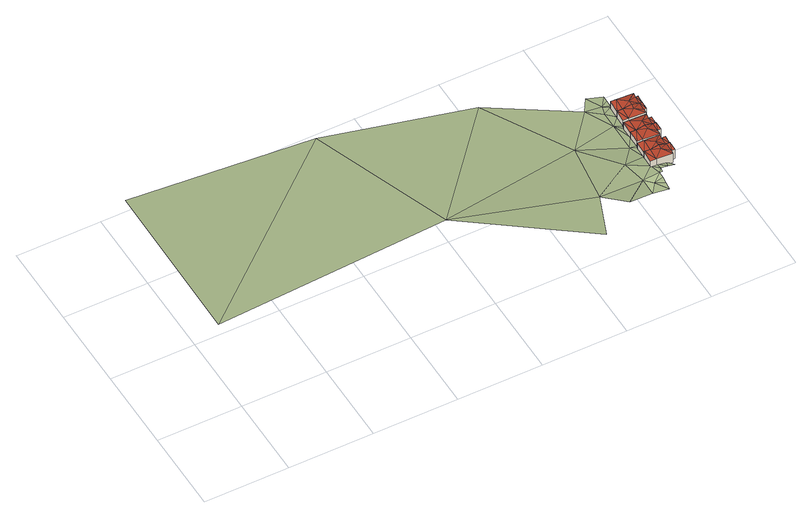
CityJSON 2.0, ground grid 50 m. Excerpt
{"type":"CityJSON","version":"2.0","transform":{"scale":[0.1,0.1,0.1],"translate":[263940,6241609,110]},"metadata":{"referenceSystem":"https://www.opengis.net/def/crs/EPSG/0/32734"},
"CityObjects":{
"building1":{"type":"Building","attributes":{"address":"44 Kylemore Road Universtity Estate Cape Town","building":"house","building:levels":2,"building_height":6.9,"roof_height":122.6,"ground_height":113,"plus_code":"4FRW3C6X+8HC"},"geometry":[{"type":"Solid","lod":"2","boundaries":[[[[0,1,2]],[[3,4,5]],[[5,4,6]],[[7,2,3]],[[3,2,4]],[[1,4,2]],[[8,0,2]],[[8,2,7]],[[9,10,0]],[[9,0,8]],[[11,12,3,5]],[[12,13,7,3]],[[13,14,8,7]],[[14,15,9,8]],[[15,16,10,9]],[[16,17,0,10]],[[17,18,1,0]],[[18,19,4,1]],[[19,20,6,4]],[[20,11,5,6]],[[20,19,18,17,16,15,14,13,12,11]]]],"semantics":{"surfaces":[{"type":"RoofSurface"},{"type":"WallSurface"},{"type":"GroundSurface"}],"values":[[0,0,0,0,0,0,0,0,0,0,1,1,1,1,1,1,1,1,1,1,2]]}}]},
"building2":{"type":"Building","attributes":{"address":"42 Kylemore Road Universtity Estate Cape Town","building":"house","building:levels":2,"building_height":6.9,"roof_height":121.8,"ground_height":112.3,"plus_code":"4FRW3C6X+8HR"},"geometry":[{"type":"Solid","lod":"2","boundaries":[[[[21,22,23]],[[21,23,24]],[[25,26,27]],[[27,28,22]],[[27,22,21]],[[27,21,25]],[[29,30,26]],[[26,30,31]],[[26,31,27]],[[27,31,28]],[[32,33,24,23]],[[33,34,21,24]],[[34,35,25,21]],[[35,36,26,25]],[[36,37,29,26]],[[37,38,30,29]],[[38,39,31,30]],[[39,40,28,31]],[[40,41,22,28]],[[41,32,23,22]],[[41,40,39,38,37,36,35,34,33,32]]]],"semantics":{"surfaces":[{"type":"RoofSurface"},{"type":"WallSurface"},{"type":"GroundSurface"}],"values":[[0,0,0,0,0,0,0,0,0,0,1,1,1,1,1,1,1,1,1,1,2]]}}]},
"building3":{"type":"Building","attributes":{"address":"40 Kylemore Road Universtity Estate Cape Town","building":"house","building:levels":2,"building_height":6.9,"roof_height":120.2,"ground_height":111.6,"plus_code":"4FRW3C6X+9HJ"},"geometry":[{"type":"Solid","lod":"2","boundaries":[[[[42,43,44]],[[44,43,45]],[[45,46,47]],[[44,45,47]],[[44,47,48]],[[49,50,51]],[[51,50,52]],[[48,47,49]],[[49,47,50]],[[46,50,47]],[[53,54,49,51]],[[54,55,48,49]],[[55,56,44,48]],[[56,57,42,44]],[[57,58,43,42]],[[58,59,45,43]],[[59,60,46,45]],[[60,61,50,46]],[[61,62,52,50]],[[62,53,51,52]],[[62,61,60,59,58,57,56,55,54,53]]]],"semantics":{"surfaces":[{"type":"RoofSurface"},{"type":"WallSurface"},{"type":"GroundSurface"}],"values":[[0,0,0,0,0,0,0,0,0,0,1,1,1,1,1,1,1,1,1,1,2]]}}]},
"building4":{"type":"Building","attributes":{"address":"38 Kylemore Road Universtity Estate Cape Town","building":"house","building:levels":2,"building_height":6.9,"roof_height":119.7,"ground_height":111.1,"plus_code":"4FRW3C6X+CH2"},"geometry":[{"type":"Solid","lod":"2","boundaries":[[[[63,64,65]],[[63,65,66]],[[66,65,67]],[[67,65,68]],[[67,69,66]],[[70,71,72]],[[70,72,73]],[[67,68,71]],[[67,71,70]],[[67,70,69]],[[74,75,73,72]],[[75,76,70,73]],[[76,77,69,70]],[[77,78,66,69]],[[78,79,63,66]],[[79,80,64,63]],[[80,81,65,64]],[[81,82,68,65]],[[82,83,71,68]],[[83,74,72,71]],[[83,82,81,80,79,78,77,76,75,74]]]],"semantics":{"surfaces":[{"type":"RoofSurface"},{"type":"WallSurface"},{"type":"GroundSurface"}],"values":[[0,0,0,0,0,0,0,0,0,0,1,1,1,1,1,1,1,1,1,1,2]]}}]},
"building5":{"type":"Building","attributes":{"address":"36 Kylemore Road Universtity Estate Cape Town","building":"house","building:levels":2,"building_height":6.9,"roof_height":118.7,"ground_height":110.7,"plus_code":"4FRW3C6X+CHV"},"geometry":[{"type":"Solid","lod":"2","boundaries":[[[[84,85,86]],[[84,86,87]],[[88,86,89]],[[87,86,88]],[[87,88,90]],[[91,92,93]],[[91,93,94]],[[90,88,91]],[[91,88,92]],[[89,92,88]],[[95,96,91,94]],[[96,97,90,91]],[[97,98,87,90]],[[98,99,84,87]],[[99,100,85,84]],[[100,101,86,85]],[[101,102,89,86]],[[102,103,92,89]],[[103,104,93,92]],[[104,95,94,93]],[[104,103,102,101,100,99,98,97,96,95]]]],"semantics":{"surfaces":[{"type":"RoofSurface"},{"type":"WallSurface"},{"type":"GroundSurface"}],"values":[[0,0,0,0,0,0,0,0,0,0,1,1,1,1,1,1,1,1,1,1,2]]}}]},
"building6":{"type":"Building","attributes":{"address":"34 Kylemore Road Universtity Estate Cape Town","building":"house","building:levels":2,"building_height":6.9,"roof_height":118.5,"ground_height":110.4,"plus_code":"4FRW3C6X+FH7"},"geometry":[{"type":"Solid","lod":"2","boundaries":[[[[105,106,107]],[[107,106,108]],[[107,109,110]],[[107,108,109]],[[109,108,111]],[[112,113,114]],[[112,114,115]],[[109,111,113]],[[109,113,112]],[[109,112,110]],[[116,117,115,114]],[[117,118,112,115]],[[118,119,110,112]],[[119,120,107,110]],[[120,121,105,107]],[[121,122,106,105]],[[122,123,108,106]],[[123,124,111,108]],[[124,125,113,111]],[[125,116,114,113]],[[125,124,123,122,121,120,119,118,117,116]]]],"semantics":{"surfaces":[{"type":"RoofSurface"},{"type":"WallSurface"},{"type":"GroundSurface"}],"values":[[0,0,0,0,0,0,0,0,0,0,1,1,1,1,1,1,1,1,1,1,2]]}}]},
"terrain1":{"type":"TINRelief","geometry":[{"type":"CompositeSurface","lod":"1","boundaries":[[[126,127,128]],[[129,127,126]],[[127,129,130]],[[129,131,132]],[[132,133,129]],[[129,133,130]],[[134,135,132]],[[132,136,133]],[[136,132,135]],[[137,135,134]],[[138,130,133]],[[135,137,139]],[[133,136,140]],[[141,139,137]],[[142,136,135]],[[139,143,135]],[[144,139,141]],[[145,139,144]],[[142,135,143]],[[145,143,139]],[[133,140,146]],[[136,142,147]],[[138,133,146]],[[147,140,136]],[[142,143,148]],[[148,143,149]],[[148,150,142]],[[151,140,147]],[[148,152,150]],[[151,153,140]],[[140,153,154]],[[150,152,155]],[[146,140,154]],[[153,151,156]],[[153,156,157]],[[152,158,155]],[[138,146,159]],[[154,160,146]],[[156,161,157]],[[159,162,138]],[[163,146,160]],[[164,138,162]],[[165,161,156]],[[146,166,159]],[[146,163,166]],[[167,163,160]],[[165,168,161]],[[167,169,163]],[[159,166,170]],[[162,159,170]],[[167,171,169]],[[164,162,172]],[[173,162,170]],[[167,174,171]],[[173,175,162]],[[172,162,175]],[[173,170,176]],[[177,173,176]],[[176,178,177]],[[176,179,178]]]}]}
},
"vertices":[
[2682,413,99],[2778,406,99],[2735,458,112],[2781,484,99],[2780,428,99],[2801,483,99],[2800,426,99],[2737,486,112],[2689,489,99],[2653,491,99],[2648,415,99],[2801,483,30],[2781,484,30],[2737,486,30],[2689,489,30],[2653,491,30],[2648,415,30],[2682,413,30],[2778,406,30],[2780,428,30],[2800,426,30],
[2783,538,92],[2781,484,92],[2801,483,92],[2804,537,92],[2784,562,92],[2693,566,92],[2739,518,105],[2737,486,105],[2657,568,92],[2653,491,92],[2689,489,92],[2801,483,23],[2804,537,23],[2783,538,23],[2784,562,23],[2693,566,23],[2657,568,23],[2653,491,23],[2689,489,23],[2737,486,23],[2781,484,23],
[2665,658,85],[2662,583,85],[2698,657,85],[2694,580,85],[2792,573,85],[2748,626,98],[2750,655,98],[2796,653,85],[2794,601,85],[2814,652,85],[2813,600,85],[2814,652,16],[2796,653,16],[2750,655,16],[2698,657,16],[2665,658,16],[2662,583,16],[2694,580,16],[2792,573,16],[2794,601,16],[2813,600,16],
[2669,740,80],[2665,658,80],[2698,657,80],[2701,738,80],[2751,691,93],[2750,655,93],[2801,734,80],[2799,704,80],[2796,653,80],[2814,652,80],[2816,703,80],[2814,652,11],[2816,703,11],[2799,704,11],[2801,734,11],[2701,738,11],[2669,740,11],[2665,658,11],[2698,657,11],[2750,655,11],[2796,653,11],
[2681,830,76],[2677,756,76],[2709,755,76],[2714,828,76],[2762,792,89],[2808,749,76],[2763,825,89],[2812,823,76],[2809,771,76],[2822,770,76],[2825,822,76],[2825,822,7],[2812,823,7],[2763,825,7],[2714,828,7],[2681,830,7],[2677,756,7],[2709,755,7],[2808,749,7],[2809,771,7],[2822,770,7],
[2686,909,73],[2681,830,73],[2718,907,73],[2714,828,73],[2764,853,86],[2818,901,73],[2763,825,86],[2816,873,73],[2812,823,73],[2825,822,73],[2828,872,73],[2825,822,4],[2828,872,4],[2816,873,4],[2818,901,4],[2718,907,4],[2686,909,4],[2681,830,4],[2714,828,4],[2763,825,4],[2812,823,4],
[1,251,389],[1165,1304,212],[81,1384,231],[1460,457,231],[2053,1174,109],[2162,7,176],[2277,289,137],[2352,691,79],[2403,192,125],[2560,335,73],[2524,462,90],[2558,230,73],[2547,934,42],[2603,292,72],[2620,589,53],[2655,223,65],[2648,415,63],[2664,347,70],[2658,268,67],[2661,307,71],[2627,771,42],[2653,491,57],[2684,370,70],[2682,346,70],[2682,413,63],[2657,568,52],[2724,367,69],[2662,583,52],[2665,658,44],[2738,409,53],[2693,566,45],[2694,580,45],[2765,364,60],[2631,872,35],[2669,740,34],[2723,578,45],[2651,935,26],[2677,756,34],[2601,1022,30],[2744,564,33],[2681,830,30],[2701,738,28],[2752,576,33],[2709,755,28],[2686,909,26],[2738,753,17],[2695,1000,17],[2693,923,20],[2761,736,19],[2694,960,20],[2718,907,20],[2718,921,20],[2749,919,13],[2748,905,13]
]}
